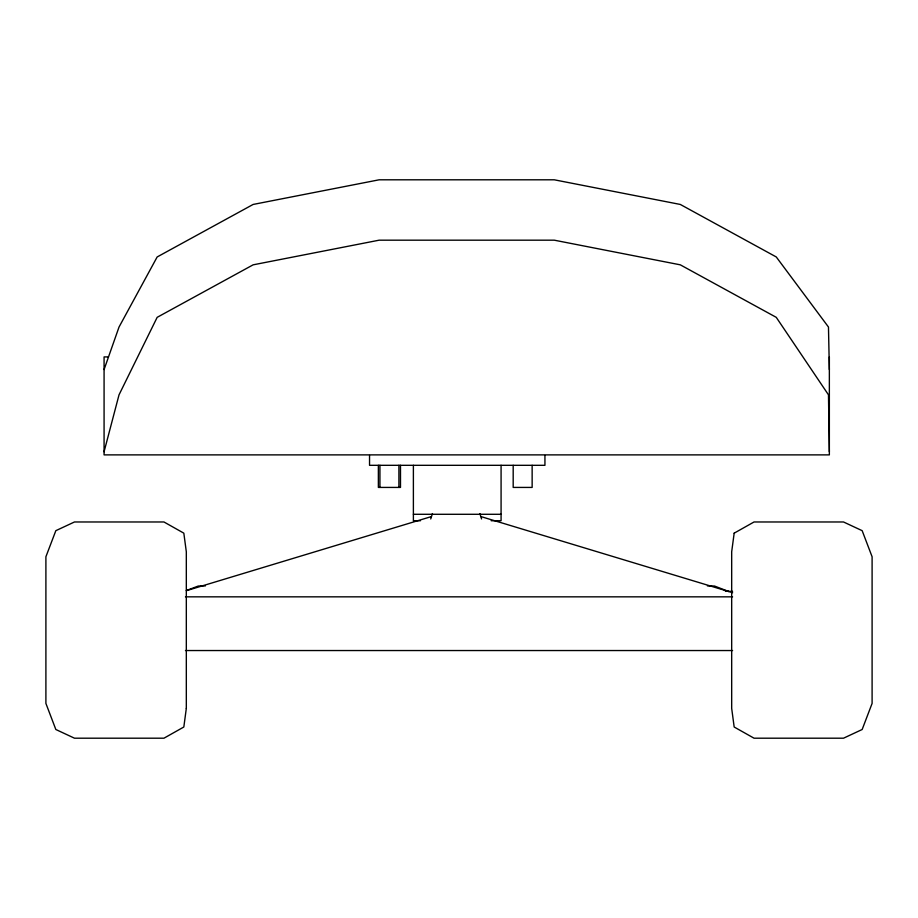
<?xml version="1.0" encoding="UTF-8"?>
<svg xmlns="http://www.w3.org/2000/svg" width="918" height="918" viewBox="0 0 918 918"><rect width="100%" height="100%" fill="white"/><g stroke="black" fill="none" stroke-linecap="round" stroke-linejoin="round"><path stroke-width="1.38" d="M104.078 451.725L119.03 394.832L157.162 317.341L253.127 264.832L379.145 240.183L554.288 240.183L680.307 264.832L776.261 317.341L828.472 394.832L829.356 451.725M430.737 518.957L432.447 513.587M104.078 369.552L119.03 327.037L157.162 256.96L253.127 204.45L379.145 179.802L554.288 179.802L680.307 204.45L776.261 256.96L828.472 327.037L829.356 369.552M186.285 590.549L198.265 586.04L205.368 585.902M186.515 590.653L431.311 516.604M108.37 356.918L104.078 356.918L104.078 454.88L829.356 454.88L829.356 356.918M413.387 514.287L501.079 514.287M420.455 520.736L413.387 520.736L413.387 465.311M491.176 520.736L501.079 520.736L501.079 465.311M725.415 591.318L732.575 591.318M185.47 596.838L732.575 596.838M185.47 650.541L732.575 650.541M707.399 585.902L714.514 586.04L728.812 591.548M481.009 516.604L732.633 592.718M479.873 513.587L481.571 518.957M544.936 455.477L544.936 465.311L369.541 465.311L369.541 455.477M532.142 465.311L532.142 487.424L513.185 487.424L513.185 465.311M400.489 465.311L400.489 487.424L378.365 487.424L378.365 465.311M398.905 465.311L398.905 487.424M379.937 465.311L379.937 487.424M186.32 708.375L183.829 727.01L163.955 738.198L74.484 738.198L55.837 729.5L45.9 703.406L45.9 556.767L55.837 530.673L74.484 521.975L163.955 521.975L183.829 533.163L186.32 551.798L186.32 708.375M734.17 533.163L731.68 551.798L731.68 708.375L734.17 727.01L754.045 738.198L843.516 738.198L862.163 729.5L872.1 703.406L872.1 556.767L862.163 530.673L843.516 521.975L754.045 521.975L734.17 533.163"/></g></svg>
